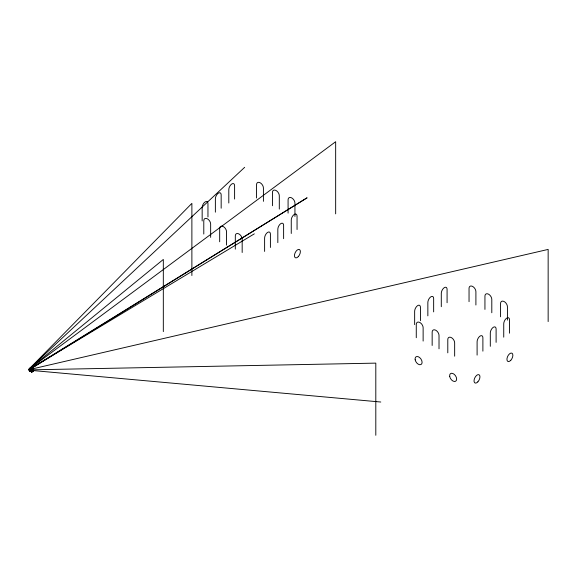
<?xml version="1.0" encoding="UTF-8"?>
<svg xmlns="http://www.w3.org/2000/svg" width="577" height="577" viewBox="0 0 577 577"><rect width="100%" height="100%" fill="white"/><g stroke="black" fill="none" stroke-linecap="round" stroke-linejoin="round"><path stroke-width="0.87" d="M29.715 368.544L29.052 369.706L29.124 369.121M29.485 370.78L29.456 368.422L30.249 368.804L29.99 368.263M29.42 369.821L29.723 368.443L191.881 203.371L191.881 275.532M28.85 369.518C29.708 369.129 28.035 369.655 29.586 370.347L29.175 370.629L29.802 370.932L30.3 368.011L31.338 369.583M28.85 369.9L29.124 369.504M29.052 370.088L29.456 368.725C29.218 368.638 29.225 369.446 29.629 370.845M31.028 367.881L31.122 367.715M32.11 369.294L31.85 370.196L32.42 369.049L32.528 371.732L31.382 371.905L31.519 369.929L31.67 370.838M33.12 369.648L33.127 368.84M32.211 370.961L32.211 371.776M32.81 371.033L33.257 370.903L32.471 371.595M32.997 370.42L32.997 369.424L32.42 369.049L31.85 369.475L32.471 369.785L33.235 369.316L33.199 371.256M29.189 368.905L29.723 369.165L29.99 368.681M30.343 369.713L30.61 368.566M33.545 369.77L32.716 370.622L32.716 371.711M31.331 368.559L31.223 368.436M33.466 368.934L33.387 370.968M30.264 370.391C30.054 371.732 30.307 369.273 31.468 370.982M254.334 233.844L30.35 368.746L29.723 368.443L244.655 167.316M29.059 369.078L29.456 368.725M29.434 368.79L163.32 259.455L163.32 331.616M31.158 367.614L335.663 141.711L335.663 213.872M29.723 368.443L30.3 368.011L30.35 368.746L307.108 197.788L30.61 368.984L32.11 369.72L31.85 370.196L30.35 369.468L30.033 368.595M29.802 370.932L29.802 369.843L31.425 368.732L30.797 368.429M33.091 369.583L33.206 369.706M31.923 371.97L32.687 369.266M31.382 371.905L29.932 370.838M33.25 370.261L32.738 370.023C34.05 370.174 32.197 371.098 32.161 370.052L31.302 370.571L31.302 371.66M32.81 371.653L33.25 371.559L32.997 371.235M29.723 369.165L29.175 369.532L29.802 369.843M33.286 368.689L548.15 249.415L548.15 321.577M31.136 367.924L31.108 369.669M29.521 368.912L29.528 370.917M31.562 369.828L375.807 363.128L375.807 435.289M31.252 369.374L30.812 369.15M380.784 402.025L31.612 370.427L31.923 370.874M31.245 367.737L31.252 369.742M30.249 368.083L30.877 368.386M32.997 369.424L32.377 369.114L32.377 369.835M30.415 369.424L31.915 370.153M29.723 369.612L29.052 369.561L29.586 369.821M33.264 371.054L33.307 368.804L33.206 371.444M29.571 368.941L29.377 370.924M32.687 369.691L32.997 370.146M509.534 333.203L509.534 319.882A4.493 2.366 -64 0 0 506.635 318.194A4.493 2.366 -64 0 0 503.735 323.841L503.735 337.163M507.428 320.134L507.428 306.82A4.493 2.798 55.7 0 0 504.002 301.482A4.493 2.798 55.7 0 0 500.569 303.473L500.569 316.787M496.105 342.363L496.105 329.049A4.493 2.366 -64 0 0 493.205 327.361A4.493 2.366 -64 0 0 490.306 333.008L490.306 346.323M491.799 312.756L491.799 299.434A4.493 2.798 55.7 0 0 488.366 294.097A4.493 2.798 55.7 0 0 484.94 296.088L484.94 309.409M482.891 351.148L482.891 337.826A4.493 2.366 -64 0 0 479.992 336.139A4.493 2.366 -64 0 0 477.1 341.786L477.1 355.107M475.902 305.009L475.902 291.695A4.493 2.798 55.7 0 0 472.469 286.358A4.493 2.798 55.7 0 0 469.043 288.349L469.043 301.663M454.654 356.189L454.654 342.875A4.493 2.798 55.7 0 0 451.221 337.538A4.493 2.798 55.7 0 0 447.795 339.528L447.795 352.843M447.081 302.73L447.081 289.409A4.493 2.366 -64 0 0 444.182 287.728A4.493 2.366 -64 0 0 441.29 293.376L441.29 306.69M439.018 348.811L439.018 335.489A4.493 2.798 55.7 0 0 435.592 330.152A4.493 2.798 55.7 0 0 432.159 332.143L432.159 345.464M433.652 311.89L433.652 298.576A4.493 2.366 -64 0 0 430.752 296.888A4.493 2.366 -64 0 0 427.853 302.536L427.853 315.85M423.129 341.065L423.129 327.75A4.493 2.798 55.7 0 0 419.695 322.413A4.493 2.798 55.7 0 0 416.269 324.404L416.269 337.718M420.438 320.675L420.438 307.361A4.493 2.366 -64 0 0 417.546 305.673A4.493 2.366 -64 0 0 414.647 311.32L414.647 324.635M297.054 229.523L297.054 216.202A4.493 2.366 -64 0 0 294.155 214.521A4.493 2.366 -64 0 0 291.255 220.169L291.255 233.483M294.941 216.462L294.941 203.147A4.493 2.798 55.7 0 0 291.508 197.803A4.493 2.798 55.7 0 0 288.082 199.801L288.082 213.115M283.617 238.683L283.617 225.369A4.493 2.366 -64 0 0 280.718 223.681A4.493 2.366 -64 0 0 277.825 229.329L277.825 242.643M279.304 209.083L279.304 195.762A4.493 2.798 55.7 0 0 275.878 190.424A4.493 2.798 55.7 0 0 272.445 192.415L272.445 205.737M270.411 247.468L270.411 234.147A4.493 2.366 -64 0 0 267.512 232.466A4.493 2.366 -64 0 0 264.612 238.113L264.612 251.428M263.415 201.337L263.415 188.023A4.493 2.798 55.7 0 0 259.982 182.678A4.493 2.798 55.7 0 0 256.549 184.676L256.549 197.99M242.174 252.51L242.174 239.195A4.493 2.798 55.7 0 0 238.741 233.858A4.493 2.798 55.7 0 0 235.315 235.849L235.315 249.163M234.601 199.051L234.601 185.736A4.493 2.366 -64 0 0 231.702 184.049A4.493 2.366 -64 0 0 228.802 189.696L228.802 203.01M226.545 245.131L226.545 231.81A4.493 2.798 55.7 0 0 223.111 226.472A4.493 2.798 55.7 0 0 219.678 228.463L219.678 241.785M221.164 208.218L221.164 194.896A4.493 2.366 -64 0 0 218.272 193.216A4.493 2.366 -64 0 0 215.372 198.856L215.372 212.177M210.648 237.385L210.648 224.071A4.493 2.798 55.7 0 0 207.215 218.733A4.493 2.798 55.7 0 0 203.789 220.724L203.789 234.038M207.958 216.995L207.958 203.681A4.493 2.366 -64 0 0 205.059 201.993A4.493 2.366 -64 0 0 202.159 207.641L202.159 220.955M32.096 370.759L32.096 371.848M31.656 371.956L31.584 369.936L31.504 371.963M31.338 368.494L31.425 369.821M31.057 367.744L31.071 369.532M298.287 256.628A4.602 2.423 -64 0 0 299.434 249.509A4.602 2.423 -64 0 0 294.522 254.774A4.602 2.423 -64 0 0 298.287 256.628M477.864 381.844A4.602 2.423 -64 0 0 479.011 374.725A4.602 2.423 -64 0 0 474.099 379.991A4.602 2.423 -64 0 0 477.864 381.844M510.775 360.308A4.602 2.423 -64 0 0 511.929 353.182A4.602 2.423 -64 0 0 507.01 358.447A4.602 2.423 -64 0 0 510.775 360.308M415.166 359.796A4.602 2.871 55.7 0 0 420.979 364.541A4.602 2.871 55.7 0 0 419.623 357.538A4.602 2.871 55.7 0 0 415.166 359.796M449.721 376.543A4.602 2.871 55.7 0 0 455.534 381.289A4.602 2.871 55.7 0 0 454.178 374.293A4.602 2.871 55.7 0 0 449.721 376.543"/></g></svg>
